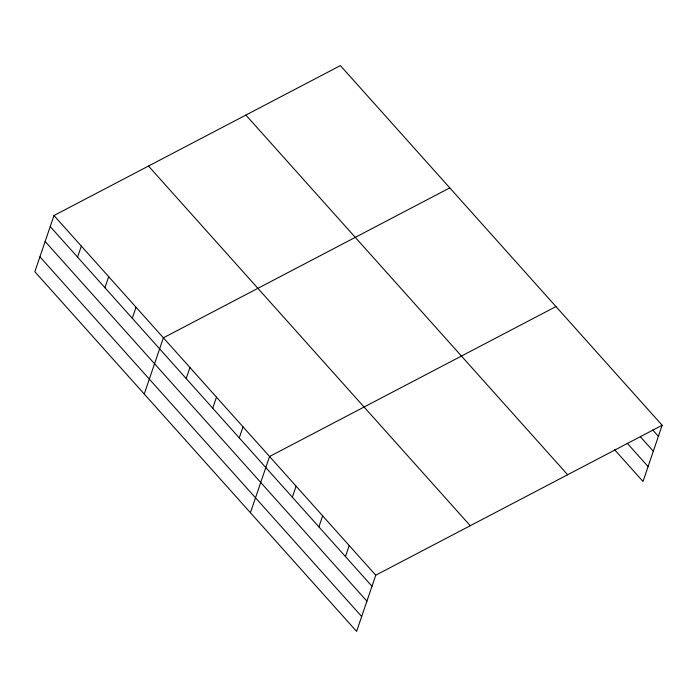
<?xml version="1.0" encoding="UTF-8"?>
<svg xmlns="http://www.w3.org/2000/svg" width="697" height="697" viewBox="0 0 697 697"><rect width="100%" height="100%" fill="white"/><g stroke="black" fill="none" stroke-linecap="round" stroke-linejoin="round"><path stroke-width="1.05" d="M53.983 215.521L34.85 271.734L356.611 631.404L375.744 575.199L662.15 425.266L340.389 65.596L53.983 215.521L375.744 575.199M77.576 257.141L81.331 246.093M104.925 287.713L108.688 276.665M132.273 318.285L136.037 307.238M144.253 394.023L163.386 337.81L449.792 187.885M186.169 378.532L189.933 367.485M212.716 408.207L216.479 397.159M239.263 437.873L243.018 426.825M250.432 512.713L269.565 456.5L555.971 306.575M292.348 497.222L296.112 486.175M318.895 526.897L322.659 515.85M345.442 556.572L349.206 545.524M662.15 425.266L643.017 481.479L614.318 449.399M652.653 429.901L658.386 436.313M640.404 436.784L653.316 451.22M627.283 443.318L648.088 466.572M245.875 115.066L567.637 474.744M148.496 166.043L470.257 525.721M50.228 226.569L371.989 586.238M45.148 241.467L366.91 601.145M39.921 256.827L361.682 616.505"/></g></svg>
